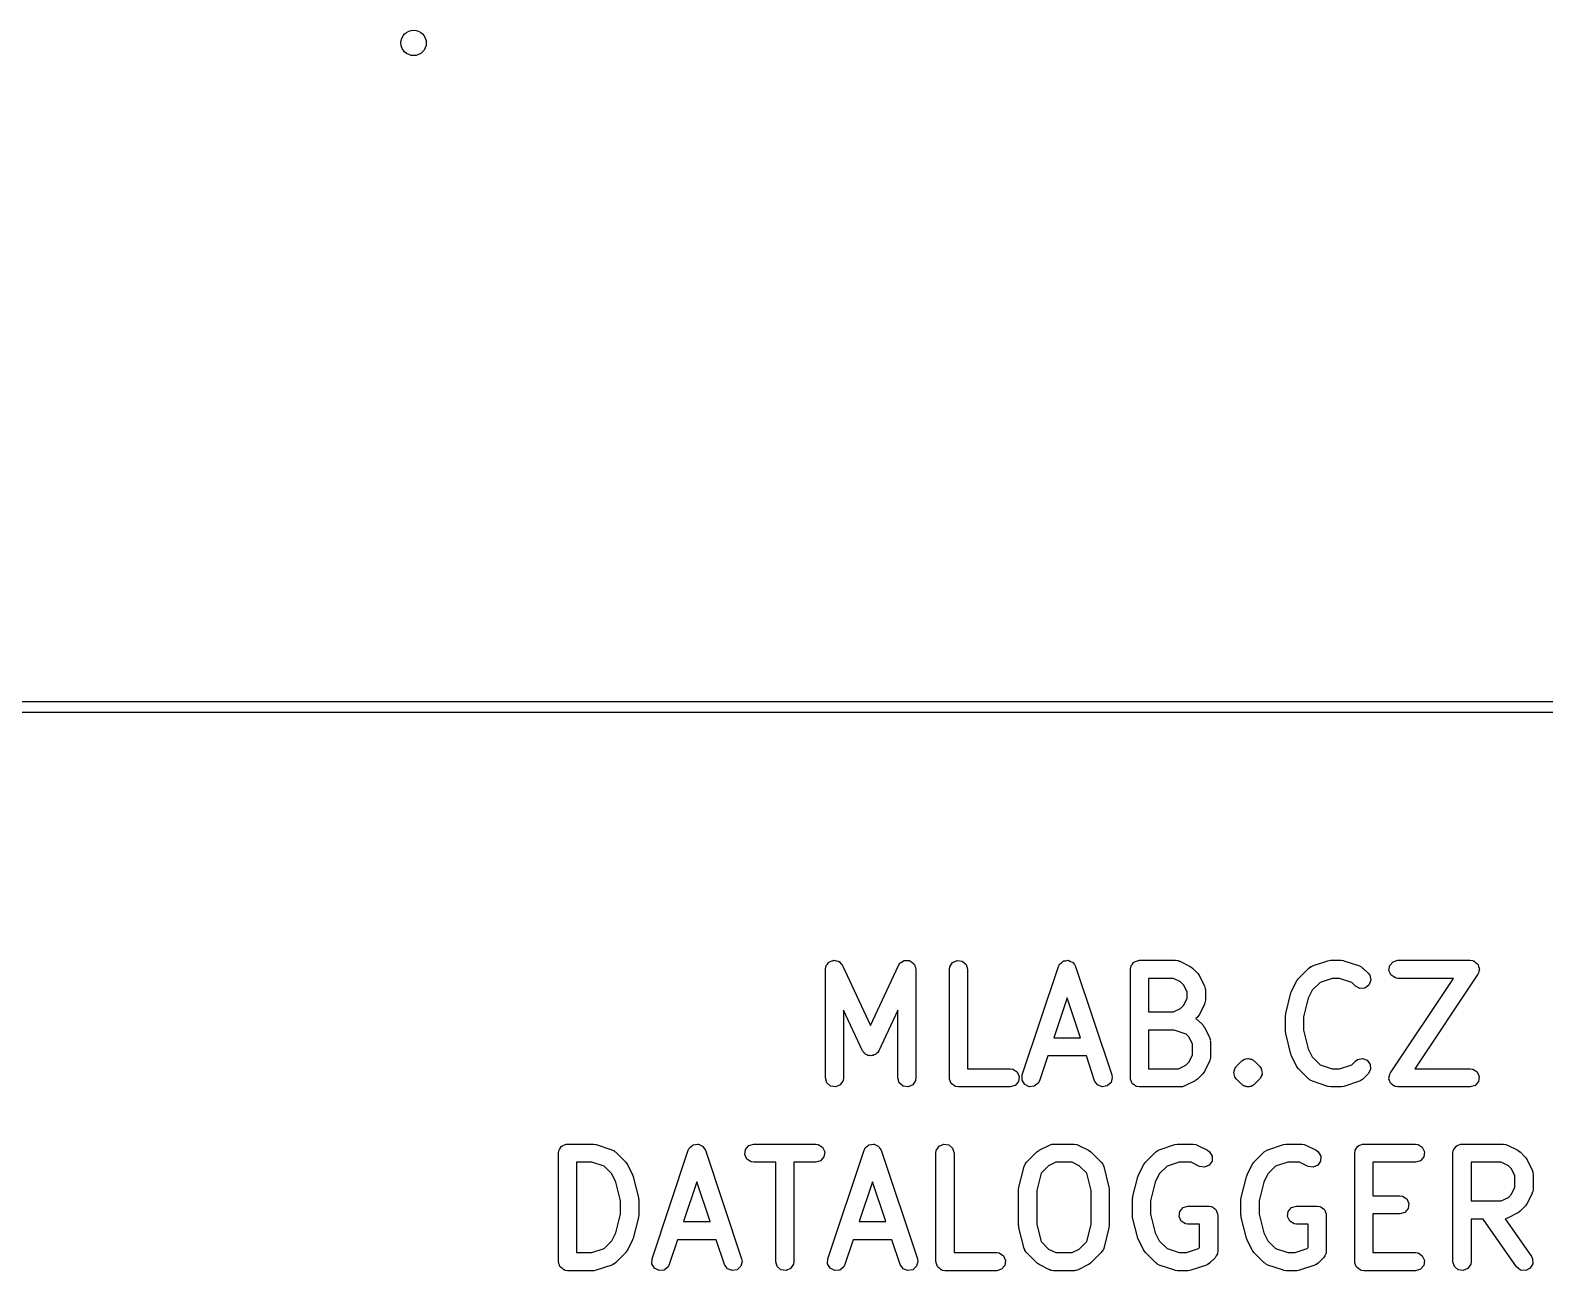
# Model space of a CAD drawing. Extents: x 0.02 to 3.19, y 0.04 to 3.94.
# Drawn here: x 0.867 to 1.691, y 0.243 to 0.918 of the extents above; entities that cross this region are included whole.
import ezdxf

# ---------------------------------------------------------------- set-up
doc = ezdxf.new("R2010")
doc.units = 0
doc.header["$MEASUREMENT"] = 0
doc.layers.add('BLACK', color=7, linetype='CONTINUOUS')

msp = doc.modelspace()

# ---------------------------------------------------------------- linework, layer by layer
at = {"layer": 'BLACK', "linetype": 'CONTINUOUS'}
for p, q in [((0.030315, 0.552953), (2.81969, 0.552953)), ((2.82264, 0.547047), (0.027362, 0.547047)), ((1.30319, 0.411674), (1.30416, 0.412118)), ((1.30416, 0.412118), (1.3045, 0.41207)), ((1.3045, 0.41207), (1.30482, 0.412168)), ((1.30482, 0.412168), (1.30585, 0.411876)), ((1.30585, 0.411876), (1.30691, 0.411723)), ((1.34198, 0.41141), (1.34289, 0.41198)), ((1.34289, 0.41198), (1.34323, 0.411977)), ((1.34323, 0.411977), (1.34353, 0.412118)), ((1.34353, 0.412118), (1.34459, 0.411966)), ((1.34459, 0.411966), (1.34566, 0.411957)), ((1.34566, 0.411957), (1.34594, 0.411772)), ((1.36913, 0.410966), (1.37166, 0.412118)), ((1.37166, 0.412118), (1.3744, 0.411723)), ((1.42953, 0.411794), (1.43074, 0.411924)), ((1.43074, 0.411924), (1.43194, 0.41214)), ((1.43194, 0.41214), (1.43211, 0.41207)), ((1.43211, 0.41207), (1.43229, 0.41209)), ((1.43229, 0.41209), (1.43337, 0.411545)), ((1.46913, 0.411682), (1.47008, 0.412118)), ((1.47008, 0.412118), (1.47044, 0.412067)), ((1.47044, 0.412067), (1.47078, 0.412168)), ((1.47078, 0.412168), (1.49047, 0.412168)), ((1.49047, 0.412168), (1.49185, 0.411969)), ((1.49185, 0.411969), (1.49223, 0.411728)), ((1.56484, 0.409103), (1.57328, 0.411916)), ((1.57328, 0.411916), (1.57465, 0.412165)), ((1.57465, 0.412165), (1.57474, 0.412142)), ((1.57474, 0.412142), (1.57483, 0.412168)), ((1.57483, 0.412168), (1.58046, 0.412168)), ((1.58046, 0.412168), (1.58184, 0.411969)), ((1.58184, 0.411969), (1.58192, 0.411919)), ((1.58192, 0.411919), (1.58201, 0.411916)), ((1.58201, 0.411916), (1.59045, 0.409103)), ((1.60873, 0.411387), (1.61139, 0.412168)), ((1.61139, 0.412168), (1.65076, 0.412168)), ((1.65076, 0.412168), (1.65215, 0.411969)), ((1.65215, 0.411969), (1.65248, 0.411752)), ((1.29994, 0.407247), (1.30014, 0.408633)), ((1.29994, 0.348192), (1.29994, 0.407247)), ((1.30014, 0.408633), (1.30033, 0.408919)), ((1.30033, 0.408919), (1.30037, 0.409254)), ((1.30037, 0.409254), (1.30106, 0.410068)), ((1.30106, 0.410068), (1.30164, 0.410966)), ((1.30164, 0.410966), (1.30195, 0.411107)), ((1.30195, 0.411107), (1.30217, 0.411365)), ((1.30217, 0.411365), (1.30319, 0.411674)), ((1.30691, 0.411723), (1.30717, 0.411502)), ((1.30717, 0.411502), (1.30749, 0.411409)), ((1.30749, 0.411409), (1.3082, 0.410607)), ((1.3082, 0.410607), (1.30901, 0.409908)), ((1.30901, 0.409908), (1.3091, 0.409582)), ((1.3091, 0.409582), (1.30932, 0.409328)), ((1.30932, 0.409328), (1.32455, 0.376702)), ((1.32455, 0.376702), (1.33978, 0.409328)), ((1.33978, 0.409328), (1.34054, 0.4105)), ((1.34054, 0.4105), (1.34083, 0.410681)), ((1.34083, 0.410681), (1.34101, 0.410966)), ((1.34101, 0.410966), (1.34198, 0.41141)), ((1.34594, 0.411772), (1.34628, 0.411723)), ((1.34628, 0.411723), (1.34709, 0.411024)), ((1.34709, 0.411024), (1.34798, 0.410439)), ((1.34798, 0.410439), (1.34812, 0.41013)), ((1.34812, 0.41013), (1.34838, 0.409908)), ((1.34838, 0.409908), (1.34868, 0.408883)), ((1.34868, 0.408883), (1.34911, 0.407907)), ((1.34911, 0.407907), (1.34906, 0.407572)), ((1.34906, 0.407572), (1.34916, 0.407247)), ((1.34916, 0.407247), (1.34916, 0.348192)), ((1.36744, 0.407247), (1.36763, 0.408633)), ((1.36744, 0.348192), (1.36744, 0.407247)), ((1.36763, 0.408633), (1.36913, 0.410966)), ((1.3744, 0.411723), (1.3765, 0.409908)), ((1.3765, 0.409908), (1.37728, 0.407247)), ((1.37728, 0.407247), (1.37728, 0.353113)), ((1.40706, 0.349748), (1.42674, 0.408803)), ((1.42674, 0.408803), (1.42713, 0.409584)), ((1.42713, 0.409584), (1.42718, 0.409756)), ((1.42718, 0.409756), (1.42726, 0.40983)), ((1.42726, 0.40983), (1.42737, 0.410055)), ((1.42737, 0.410055), (1.42832, 0.410818)), ((1.42832, 0.410818), (1.42921, 0.411647)), ((1.42921, 0.411647), (1.42939, 0.411679)), ((1.42939, 0.411679), (1.42953, 0.411794)), ((1.43337, 0.411545), (1.4345, 0.41108)), ((1.4345, 0.41108), (1.4346, 0.410929)), ((1.4346, 0.410929), (1.43477, 0.410847)), ((1.43477, 0.410847), (1.43539, 0.409801)), ((1.43539, 0.409801), (1.43608, 0.408803)), ((1.43608, 0.408803), (1.45577, 0.349748)), ((1.46586, 0.407247), (1.46606, 0.408633)), ((1.46586, 0.348192), (1.46586, 0.407247)), ((1.46606, 0.408633), (1.46625, 0.408936)), ((1.46625, 0.408936), (1.46631, 0.409291)), ((1.46631, 0.409291), (1.46699, 0.410084)), ((1.46699, 0.410084), (1.46756, 0.410966)), ((1.46756, 0.410966), (1.46789, 0.411115)), ((1.46789, 0.411115), (1.46812, 0.411387)), ((1.46812, 0.411387), (1.46913, 0.411682)), ((1.49223, 0.411728), (1.49267, 0.411649)), ((1.49267, 0.411649), (1.49829, 0.408836)), ((1.49829, 0.408836), (1.49944, 0.408038)), ((1.49944, 0.408038), (1.49949, 0.407959)), ((1.49949, 0.407959), (1.49957, 0.407915)), ((1.49957, 0.407915), (1.50238, 0.405103)), ((1.50238, 0.405103), (1.50322, 0.403981)), ((1.50322, 0.403981), (1.50324, 0.403891)), ((1.50324, 0.403891), (1.5033, 0.403824)), ((1.5033, 0.403824), (1.50612, 0.398199)), ((1.55729, 0.40229), (1.56291, 0.407915)), ((1.56291, 0.407915), (1.56404, 0.408754)), ((1.56404, 0.408754), (1.56447, 0.408849)), ((1.56447, 0.408849), (1.56484, 0.409103)), ((1.59045, 0.409103), (1.5917, 0.408476)), ((1.5917, 0.408476), (1.59198, 0.408128)), ((1.59198, 0.408128), (1.59237, 0.407915)), ((1.59237, 0.407915), (1.59518, 0.405103)), ((1.59518, 0.405103), (1.59602, 0.403981)), ((1.59602, 0.403981), (1.59661, 0.401272)), ((1.60652, 0.406547), (1.60691, 0.409291)), ((1.60767, 0.404024), (1.60652, 0.406547)), ((1.60691, 0.409291), (1.60873, 0.411387)), ((1.61, 0.402525), (1.60767, 0.404024)), ((1.65485, 0.404517), (1.62058, 0.353113)), ((1.65248, 0.411752), (1.65288, 0.411689)), ((1.65288, 0.411689), (1.65363, 0.411015)), ((1.65363, 0.411015), (1.65448, 0.41047)), ((1.65448, 0.41047), (1.65464, 0.410105)), ((1.65464, 0.410105), (1.65494, 0.409838)), ((1.65497, 0.4049), (1.65485, 0.404517)), ((1.65494, 0.409838), (1.65521, 0.408865)), ((1.65524, 0.405203), (1.65497, 0.4049)), ((1.65521, 0.408865), (1.65563, 0.407947)), ((1.65538, 0.406201), (1.65524, 0.405203)), ((1.65568, 0.407164), (1.65538, 0.406201)), ((1.65563, 0.407947), (1.65557, 0.407551)), ((1.65557, 0.407551), (1.65568, 0.407164)), ((1.48931, 0.402326), (1.4757, 0.402326)), ((1.4757, 0.402326), (1.4757, 0.384047)), ((1.49318, 0.40039), (1.48931, 0.402326)), ((1.49486, 0.398707), (1.49318, 0.40039)), ((1.49679, 0.394837), (1.49486, 0.398707)), ((1.50612, 0.398199), (1.50656, 0.39687)), ((1.50656, 0.39687), (1.50651, 0.396426)), ((1.50651, 0.396426), (1.50664, 0.395998)), ((1.50664, 0.395998), (1.50664, 0.390374)), ((1.55356, 0.395387), (1.55637, 0.401011)), ((1.55637, 0.401011), (1.55717, 0.402162)), ((1.55717, 0.402162), (1.55725, 0.402209)), ((1.55725, 0.402209), (1.55729, 0.40229)), ((1.56482, 0.395895), (1.5626, 0.391469)), ((1.56905, 0.400133), (1.56482, 0.395895)), ((1.57563, 0.402326), (1.56905, 0.400133)), ((1.57966, 0.402326), (1.57563, 0.402326)), ((1.58623, 0.400133), (1.57966, 0.402326)), ((1.58822, 0.398143), (1.58623, 0.400133)), ((1.59066, 0.396814), (1.58822, 0.398143)), ((1.59342, 0.397012), (1.59066, 0.396814)), ((1.59564, 0.398673), (1.59342, 0.397012)), ((1.59661, 0.401272), (1.59564, 0.398673)), ((1.60729, 0.350922), (1.64156, 0.402326)), ((1.61139, 0.402326), (1.61, 0.402525)), ((1.64156, 0.402326), (1.61139, 0.402326)), ((1.43141, 0.391685), (1.42418, 0.369986)), ((1.43864, 0.369986), (1.43141, 0.391685)), ((1.49318, 0.385982), (1.49486, 0.387665)), ((1.49486, 0.387665), (1.49679, 0.391536)), ((1.49679, 0.391536), (1.49679, 0.394837)), ((1.50612, 0.388173), (1.5033, 0.382549)), ((1.5062, 0.388612), (1.50612, 0.388173)), ((1.50644, 0.388988), (1.5062, 0.388612)), ((1.50664, 0.390374), (1.50644, 0.388988)), ((1.55037, 0.383131), (1.55318, 0.39438)), ((1.55318, 0.39438), (1.55353, 0.395217)), ((1.55353, 0.395217), (1.55356, 0.395387)), ((1.5626, 0.391469), (1.56007, 0.381332)), ((1.32009, 0.362984), (1.30979, 0.385064)), ((1.30979, 0.385064), (1.30979, 0.348192)), ((1.33931, 0.385064), (1.32901, 0.362984)), ((1.33931, 0.348192), (1.33931, 0.385064)), ((1.4757, 0.384047), (1.48931, 0.384047)), ((1.48931, 0.384047), (1.49318, 0.385982)), ((1.50238, 0.38127), (1.50155, 0.380436)), ((1.50155, 0.380436), (1.50171, 0.380354)), ((1.50171, 0.380354), (1.50199, 0.380007)), ((1.50199, 0.380007), (1.50238, 0.379793)), ((1.50243, 0.381351), (1.50238, 0.38127)), ((1.50238, 0.379793), (1.5052, 0.376981)), ((1.50251, 0.381398), (1.50243, 0.381351)), ((1.5033, 0.382549), (1.50251, 0.381398)), ((1.55022, 0.381938), (1.55038, 0.382997)), ((1.55022, 0.373501), (1.55022, 0.381938)), ((1.55038, 0.382997), (1.55037, 0.383131)), ((1.56007, 0.381332), (1.56007, 0.374107)), ((1.48967, 0.374204), (1.4757, 0.374204)), ((1.4757, 0.374204), (1.4757, 0.353113)), ((1.49624, 0.372012), (1.48967, 0.374204)), ((1.49767, 0.370586), (1.49624, 0.372012)), ((1.5052, 0.376981), (1.50603, 0.37586)), ((1.50603, 0.37586), (1.50605, 0.375769)), ((1.50605, 0.375769), (1.50612, 0.375702)), ((1.50612, 0.375702), (1.50893, 0.370078)), ((1.55026, 0.373373), (1.55022, 0.373501)), ((1.55037, 0.372308), (1.55026, 0.373373)), ((1.55318, 0.361059), (1.55037, 0.372308)), ((1.56007, 0.374107), (1.5626, 0.36397)), ((1.32053, 0.362482), (1.32009, 0.362984)), ((1.3208, 0.361873), (1.32053, 0.362482)), ((1.32901, 0.362984), (1.32824, 0.361811)), ((1.42418, 0.369986), (1.43864, 0.369986)), ((1.49961, 0.366715), (1.49767, 0.370586)), ((1.49961, 0.360602), (1.49961, 0.366715)), ((1.50893, 0.370078), (1.50937, 0.368748)), ((1.50937, 0.368748), (1.50932, 0.368305)), ((1.50932, 0.368305), (1.50945, 0.367877)), ((1.50945, 0.367877), (1.50945, 0.35944)), ((1.5626, 0.36397), (1.56482, 0.359543)), ((1.32143, 0.361464), (1.3208, 0.361873)), ((1.32192, 0.360903), (1.32143, 0.361464)), ((1.32257, 0.36072), (1.32192, 0.360903)), ((1.32312, 0.360354), (1.32257, 0.36072)), ((1.32387, 0.360348), (1.32312, 0.360354)), ((1.32459, 0.360144), (1.32387, 0.360348)), ((1.32523, 0.360337), (1.32459, 0.360144)), ((1.3259, 0.360331), (1.32523, 0.360337)), ((1.32653, 0.36073), (1.3259, 0.360331)), ((1.32724, 0.360947), (1.32653, 0.36073)), ((1.32768, 0.361455), (1.32724, 0.360947)), ((1.32824, 0.361811), (1.32768, 0.361455)), ((1.4209, 0.360143), (1.4164, 0.346636)), ((1.44193, 0.360143), (1.4209, 0.360143)), ((1.44643, 0.346636), (1.44193, 0.360143)), ((1.49212, 0.353113), (1.49599, 0.355049)), ((1.49599, 0.355049), (1.49767, 0.356731)), ((1.49767, 0.356731), (1.49961, 0.360602)), ((1.50893, 0.35724), (1.50612, 0.351615)), ((1.50901, 0.357679), (1.50893, 0.35724)), ((1.50925, 0.358054), (1.50901, 0.357679)), ((1.50945, 0.35944), (1.50925, 0.358054)), ((1.52337, 0.354169), (1.52354, 0.354484)), ((1.52354, 0.354484), (1.52636, 0.357296)), ((1.52636, 0.357296), (1.52656, 0.357445)), ((1.52656, 0.357445), (1.52661, 0.357535)), ((1.52661, 0.357535), (1.52677, 0.357609)), ((1.52677, 0.357609), (1.52748, 0.358135)), ((1.52748, 0.358135), (1.52783, 0.358212)), ((1.52783, 0.358212), (1.52812, 0.358427)), ((1.52812, 0.358427), (1.52865, 0.358465)), ((1.52865, 0.358465), (1.52914, 0.358687)), ((1.52914, 0.358687), (1.52967, 0.358611)), ((1.52967, 0.358611), (1.53019, 0.358725)), ((1.53019, 0.358725), (1.53052, 0.358599)), ((1.53052, 0.358599), (1.53088, 0.358625)), ((1.53088, 0.358625), (1.53135, 0.358369)), ((1.53135, 0.358369), (1.53188, 0.358293)), ((1.53188, 0.358293), (1.53229, 0.357943)), ((1.53229, 0.357943), (1.53279, 0.357756)), ((1.53279, 0.357756), (1.533, 0.357468)), ((1.533, 0.357468), (1.53332, 0.357296)), ((1.53332, 0.357296), (1.53613, 0.354484)), ((1.53613, 0.354484), (1.53697, 0.353362)), ((1.55327, 0.36091), (1.55318, 0.361059)), ((1.55356, 0.360052), (1.55327, 0.36091)), ((1.55637, 0.354427), (1.55356, 0.360052)), ((1.55643, 0.35436), (1.55637, 0.354427)), ((1.55645, 0.35427), (1.55643, 0.35436)), ((1.55729, 0.353148), (1.55645, 0.35427)), ((1.56482, 0.359543), (1.56905, 0.355305)), ((1.56905, 0.355305), (1.57563, 0.353113)), ((1.57966, 0.353113), (1.58623, 0.355305)), ((1.58623, 0.355305), (1.58822, 0.357296)), ((1.58822, 0.357296), (1.58935, 0.358135)), ((1.58935, 0.358135), (1.59206, 0.358725)), ((1.59206, 0.358725), (1.59465, 0.357756)), ((1.59465, 0.357756), (1.59632, 0.355536)), ((1.59632, 0.355536), (1.59651, 0.35277)), ((1.30072, 0.345531), (1.29994, 0.348192)), ((1.30959, 0.346805), (1.30809, 0.344473)), ((1.30979, 0.348192), (1.30959, 0.346805)), ((1.3401, 0.345531), (1.33931, 0.348192)), ((1.34896, 0.346805), (1.34746, 0.344473)), ((1.34916, 0.348192), (1.34896, 0.346805)), ((1.36754, 0.347847), (1.36744, 0.348192)), ((1.36749, 0.347491), (1.36754, 0.347847)), ((1.36792, 0.346537), (1.36749, 0.347491)), ((1.36822, 0.345531), (1.36792, 0.346537)), ((1.37728, 0.353113), (1.40048, 0.353113)), ((1.40048, 0.353113), (1.40186, 0.352914)), ((1.40186, 0.352914), (1.4042, 0.351415)), ((1.40495, 0.346147), (1.40314, 0.344052)), ((1.4042, 0.351415), (1.40535, 0.348892)), ((1.40535, 0.348892), (1.40495, 0.346147)), ((1.40696, 0.346977), (1.40706, 0.349748)), ((1.40837, 0.344591), (1.40696, 0.346977)), ((1.4164, 0.346636), (1.41577, 0.345383)), ((1.44801, 0.344359), (1.44643, 0.346636)), ((1.45601, 0.34837), (1.45533, 0.345683)), ((1.45577, 0.349748), (1.45601, 0.34837)), ((1.46596, 0.347847), (1.46586, 0.348192)), ((1.46591, 0.347491), (1.46596, 0.347847)), ((1.46635, 0.346537), (1.46591, 0.347491)), ((1.46664, 0.345531), (1.46635, 0.346537)), ((1.4757, 0.353113), (1.49212, 0.353113)), ((1.5011, 0.346602), (1.49548, 0.34379)), ((1.50117, 0.346665), (1.5011, 0.346602)), ((1.50126, 0.346685), (1.50117, 0.346665)), ((1.50238, 0.347524), (1.50126, 0.346685)), ((1.5052, 0.350336), (1.50238, 0.347524)), ((1.50524, 0.350417), (1.5052, 0.350336)), ((1.50532, 0.350464), (1.50524, 0.350417)), ((1.50612, 0.351615), (1.50532, 0.350464)), ((1.52212, 0.351355), (1.52224, 0.351692)), ((1.52234, 0.35033), (1.52212, 0.351355)), ((1.52222, 0.35205), (1.52272, 0.352971)), ((1.52224, 0.351692), (1.52222, 0.35205)), ((1.52241, 0.349284), (1.52234, 0.35033)), ((1.52263, 0.348997), (1.52241, 0.349284)), ((1.52271, 0.348645), (1.52263, 0.348997)), ((1.52354, 0.347524), (1.52271, 0.348645)), ((1.52272, 0.352971), (1.52309, 0.353953)), ((1.52309, 0.353953), (1.52337, 0.354169)), ((1.52636, 0.344712), (1.52354, 0.347524)), ((1.53613, 0.347524), (1.53332, 0.344712)), ((1.5363, 0.347839), (1.53613, 0.347524)), ((1.53659, 0.348055), (1.5363, 0.347839)), ((1.53696, 0.349037), (1.53659, 0.348055)), ((1.53746, 0.349958), (1.53696, 0.349037)), ((1.53697, 0.353362), (1.53704, 0.353011)), ((1.53704, 0.353011), (1.53726, 0.352724)), ((1.53726, 0.352724), (1.53733, 0.351678)), ((1.53733, 0.351678), (1.53756, 0.350653)), ((1.53756, 0.350653), (1.53743, 0.350316)), ((1.53743, 0.350316), (1.53746, 0.349958)), ((1.56291, 0.347524), (1.55729, 0.353148)), ((1.56331, 0.34731), (1.56291, 0.347524)), ((1.56359, 0.346963), (1.56331, 0.34731)), ((1.56484, 0.346335), (1.56359, 0.346963)), ((1.57328, 0.343523), (1.56484, 0.346335)), ((1.57563, 0.353113), (1.57966, 0.353113)), ((1.59045, 0.346335), (1.58201, 0.343523)), ((1.59081, 0.34659), (1.59045, 0.346335)), ((1.59125, 0.346685), (1.59081, 0.34659)), ((1.59237, 0.347524), (1.59125, 0.346685)), ((1.59518, 0.350336), (1.59237, 0.347524)), ((1.59651, 0.35277), (1.59518, 0.350336)), ((1.60647, 0.348275), (1.60677, 0.349238)), ((1.60658, 0.347888), (1.60647, 0.348275)), ((1.60652, 0.347491), (1.60658, 0.347888)), ((1.60694, 0.346574), (1.60652, 0.347491)), ((1.60677, 0.349238), (1.60691, 0.350236)), ((1.60691, 0.350236), (1.60718, 0.350539)), ((1.60721, 0.345601), (1.60694, 0.346574)), ((1.60718, 0.350539), (1.60729, 0.350922)), ((1.62058, 0.353113), (1.65076, 0.353113)), ((1.65076, 0.353113), (1.65215, 0.352914)), ((1.65215, 0.352914), (1.65448, 0.351415)), ((1.65524, 0.346147), (1.65342, 0.344052)), ((1.65448, 0.351415), (1.65563, 0.348892)), ((1.65563, 0.348892), (1.65524, 0.346147)), ((1.30282, 0.343715), (1.30072, 0.345531)), ((1.30557, 0.343321), (1.30282, 0.343715)), ((1.30809, 0.344473), (1.30557, 0.343321)), ((1.34219, 0.343715), (1.3401, 0.345531)), ((1.34494, 0.343321), (1.34219, 0.343715)), ((1.34746, 0.344473), (1.34494, 0.343321)), ((1.36849, 0.345296), (1.36822, 0.345531)), ((1.36864, 0.344969), (1.36849, 0.345296)), ((1.36952, 0.344402), (1.36864, 0.344969)), ((1.37031, 0.343715), (1.36952, 0.344402)), ((1.37067, 0.343664), (1.37031, 0.343715)), ((1.37097, 0.34347), (1.37067, 0.343664)), ((1.37236, 0.343271), (1.37097, 0.34347)), ((1.40048, 0.343271), (1.37236, 0.343271)), ((1.40314, 0.344052), (1.40048, 0.343271)), ((1.41085, 0.343349), (1.40837, 0.344591)), ((1.41361, 0.343644), (1.41085, 0.343349)), ((1.41577, 0.345383), (1.41361, 0.343644)), ((1.45057, 0.343299), (1.44801, 0.344359)), ((1.4533, 0.343792), (1.45057, 0.343299)), ((1.45533, 0.345683), (1.4533, 0.343792)), ((1.46691, 0.345296), (1.46664, 0.345531)), ((1.46706, 0.344969), (1.46691, 0.345296)), ((1.46794, 0.344402), (1.46706, 0.344969)), ((1.46874, 0.343715), (1.46794, 0.344402)), ((1.46909, 0.343664), (1.46874, 0.343715)), ((1.4694, 0.34347), (1.46909, 0.343664)), ((1.47078, 0.343271), (1.4694, 0.34347)), ((1.49328, 0.343271), (1.47078, 0.343271)), ((1.49371, 0.343396), (1.49328, 0.343271)), ((1.49415, 0.343348), (1.49371, 0.343396)), ((1.49548, 0.34379), (1.49415, 0.343348)), ((1.52667, 0.34454), (1.52636, 0.344712)), ((1.52689, 0.344252), (1.52667, 0.34454)), ((1.52739, 0.344065), (1.52689, 0.344252)), ((1.52779, 0.343715), (1.52739, 0.344065)), ((1.52832, 0.343639), (1.52779, 0.343715)), ((1.52879, 0.343383), (1.52832, 0.343639)), ((1.52915, 0.343409), (1.52879, 0.343383)), ((1.52949, 0.343283), (1.52915, 0.343409)), ((1.53001, 0.343397), (1.52949, 0.343283)), ((1.53054, 0.343321), (1.53001, 0.343397)), ((1.53102, 0.343543), (1.53054, 0.343321)), ((1.53156, 0.343581), (1.53102, 0.343543)), ((1.53184, 0.343796), (1.53156, 0.343581)), ((1.5322, 0.343872), (1.53184, 0.343796)), ((1.5329, 0.344399), (1.5322, 0.343872)), ((1.53306, 0.344473), (1.5329, 0.344399)), ((1.53312, 0.344563), (1.53306, 0.344473)), ((1.53332, 0.344712), (1.53312, 0.344563)), ((1.57337, 0.34352), (1.57328, 0.343523)), ((1.57344, 0.34347), (1.57337, 0.34352)), ((1.57483, 0.343271), (1.57344, 0.34347)), ((1.58046, 0.343271), (1.57483, 0.343271)), ((1.58054, 0.343297), (1.58046, 0.343271)), ((1.58063, 0.343274), (1.58054, 0.343297)), ((1.58201, 0.343523), (1.58063, 0.343274)), ((1.6075, 0.345334), (1.60721, 0.345601)), ((1.60767, 0.344969), (1.6075, 0.345334)), ((1.60852, 0.344424), (1.60767, 0.344969)), ((1.60927, 0.34375), (1.60852, 0.344424)), ((1.60967, 0.343687), (1.60927, 0.34375)), ((1.61, 0.34347), (1.60967, 0.343687)), ((1.61139, 0.343271), (1.61, 0.34347)), ((1.65076, 0.343271), (1.61139, 0.343271)), ((1.65342, 0.344052), (1.65076, 0.343271)), ((1.15481, 0.307247), (1.15501, 0.308633)), ((1.15481, 0.248192), (1.15481, 0.307247)), ((1.15501, 0.308633), (1.1552, 0.308936)), ((1.1552, 0.308936), (1.15525, 0.309291)), ((1.15525, 0.309291), (1.15594, 0.310084)), ((1.15594, 0.310084), (1.15651, 0.310966)), ((1.15651, 0.310966), (1.15683, 0.311115)), ((1.15683, 0.311115), (1.15707, 0.311387)), ((1.15707, 0.311387), (1.15808, 0.311682)), ((1.15808, 0.311682), (1.15903, 0.312118)), ((1.15903, 0.312118), (1.15939, 0.312067)), ((1.15939, 0.312067), (1.15973, 0.312168)), ((1.15973, 0.312168), (1.17379, 0.312168)), ((1.17379, 0.312168), (1.17518, 0.311969)), ((1.17518, 0.311969), (1.17525, 0.311919)), ((1.17525, 0.311919), (1.17535, 0.311916)), ((1.17535, 0.311916), (1.18378, 0.309103)), ((1.18378, 0.309103), (1.18504, 0.308476)), ((1.18504, 0.308476), (1.18532, 0.308128)), ((1.18532, 0.308128), (1.18571, 0.307915)), ((1.18571, 0.307915), (1.19133, 0.30229)), ((1.20568, 0.249748), (1.22537, 0.308803)), ((1.22537, 0.308803), (1.22576, 0.309584)), ((1.22576, 0.309584), (1.2258, 0.309756)), ((1.2258, 0.309756), (1.22588, 0.30983)), ((1.22588, 0.30983), (1.22599, 0.310055)), ((1.22599, 0.310055), (1.22694, 0.310818)), ((1.22694, 0.310818), (1.22783, 0.311647)), ((1.22783, 0.311647), (1.22801, 0.311679)), ((1.22801, 0.311679), (1.22815, 0.311794)), ((1.22815, 0.311794), (1.22936, 0.311924)), ((1.22936, 0.311924), (1.23056, 0.31214)), ((1.23056, 0.31214), (1.23073, 0.31207)), ((1.23073, 0.31207), (1.23091, 0.31209)), ((1.23091, 0.31209), (1.232, 0.311545)), ((1.232, 0.311545), (1.23312, 0.31108)), ((1.23312, 0.31108), (1.23322, 0.310929)), ((1.23322, 0.310929), (1.23339, 0.310847)), ((1.23339, 0.310847), (1.23401, 0.309801)), ((1.23401, 0.309801), (1.2347, 0.308803)), ((1.2347, 0.308803), (1.25439, 0.249748)), ((1.2561, 0.306547), (1.25649, 0.309291)), ((1.25725, 0.304024), (1.2561, 0.306547)), ((1.25649, 0.309291), (1.25831, 0.311387)), ((1.25831, 0.311387), (1.26097, 0.312168)), ((1.26097, 0.312168), (1.29471, 0.312168)), ((1.29471, 0.312168), (1.2961, 0.311969)), ((1.2961, 0.311969), (1.29843, 0.31047)), ((1.29919, 0.305203), (1.29737, 0.303107)), ((1.29843, 0.31047), (1.29958, 0.307947)), ((1.29958, 0.307947), (1.29919, 0.305203)), ((1.30129, 0.249748), (1.32098, 0.308803)), ((1.32098, 0.308803), (1.32137, 0.309584)), ((1.32137, 0.309584), (1.32141, 0.309756)), ((1.32141, 0.309756), (1.32149, 0.30983)), ((1.32149, 0.30983), (1.32161, 0.310055)), ((1.32161, 0.310055), (1.32255, 0.310818)), ((1.32255, 0.310818), (1.32344, 0.311647)), ((1.32344, 0.311647), (1.32362, 0.311679)), ((1.32362, 0.311679), (1.32377, 0.311794)), ((1.32377, 0.311794), (1.32497, 0.311924)), ((1.32497, 0.311924), (1.32617, 0.31214)), ((1.32617, 0.31214), (1.32634, 0.31207)), ((1.32634, 0.31207), (1.32652, 0.31209)), ((1.32652, 0.31209), (1.32761, 0.311545)), ((1.32761, 0.311545), (1.32873, 0.31108)), ((1.32873, 0.31108), (1.32884, 0.310929)), ((1.32884, 0.310929), (1.329, 0.310847)), ((1.329, 0.310847), (1.32962, 0.309801)), ((1.32962, 0.309801), (1.33032, 0.308803)), ((1.33032, 0.308803), (1.35, 0.249748)), ((1.3601, 0.307247), (1.36029, 0.308633)), ((1.3601, 0.248192), (1.3601, 0.307247)), ((1.36029, 0.308633), (1.36179, 0.310966)), ((1.36179, 0.310966), (1.36432, 0.312118)), ((1.36432, 0.312118), (1.36706, 0.311723)), ((1.36706, 0.311723), (1.36916, 0.309908)), ((1.36916, 0.309908), (1.36994, 0.307247)), ((1.36994, 0.307247), (1.36994, 0.253113)), ((1.40934, 0.30229), (1.41497, 0.307915)), ((1.41497, 0.307915), (1.41609, 0.308754)), ((1.41609, 0.308754), (1.41618, 0.308774)), ((1.41618, 0.308774), (1.41625, 0.308836)), ((1.41625, 0.308836), (1.42187, 0.311649)), ((1.42187, 0.311649), (1.4232, 0.31209)), ((1.4232, 0.31209), (1.42364, 0.312043)), ((1.42364, 0.312043), (1.42407, 0.312168)), ((1.42407, 0.312168), (1.43532, 0.312168)), ((1.43532, 0.312168), (1.43671, 0.311969)), ((1.43671, 0.311969), (1.43708, 0.311728)), ((1.43708, 0.311728), (1.43752, 0.311649)), ((1.43752, 0.311649), (1.44315, 0.308836)), ((1.44315, 0.308836), (1.4443, 0.308038)), ((1.4443, 0.308038), (1.44434, 0.307959)), ((1.44434, 0.307959), (1.44442, 0.307915)), ((1.44442, 0.307915), (1.45005, 0.30229)), ((1.47402, 0.30229), (1.47965, 0.307915)), ((1.47965, 0.307915), (1.48077, 0.308754)), ((1.48077, 0.308754), (1.4812, 0.308849)), ((1.4812, 0.308849), (1.48157, 0.309103)), ((1.48157, 0.309103), (1.49001, 0.311916)), ((1.49001, 0.311916), (1.49139, 0.312165)), ((1.49139, 0.312165), (1.49148, 0.312142)), ((1.49148, 0.312142), (1.49156, 0.312168)), ((1.49156, 0.312168), (1.5, 0.312168)), ((1.5, 0.312168), (1.50139, 0.311969)), ((1.50139, 0.311969), (1.50176, 0.311728)), ((1.50176, 0.311728), (1.5022, 0.311649)), ((1.5022, 0.311649), (1.50783, 0.308836)), ((1.50783, 0.308836), (1.50898, 0.308038)), ((1.50898, 0.308038), (1.51039, 0.305654)), ((1.51039, 0.305654), (1.51029, 0.302883)), ((1.53308, 0.30229), (1.5387, 0.307915)), ((1.5387, 0.307915), (1.53982, 0.308754)), ((1.53982, 0.308754), (1.54026, 0.308849)), ((1.54026, 0.308849), (1.54063, 0.309103)), ((1.54063, 0.309103), (1.54906, 0.311916)), ((1.54906, 0.311916), (1.55044, 0.312165)), ((1.55044, 0.312165), (1.55053, 0.312142)), ((1.55053, 0.312142), (1.55062, 0.312168)), ((1.55062, 0.312168), (1.55906, 0.312168)), ((1.55906, 0.312168), (1.56044, 0.311969)), ((1.56044, 0.311969), (1.56082, 0.311728)), ((1.56082, 0.311728), (1.56126, 0.311649)), ((1.56126, 0.311649), (1.56688, 0.308836)), ((1.56688, 0.308836), (1.56803, 0.308038)), ((1.56803, 0.308038), (1.56945, 0.305654)), ((1.56945, 0.305654), (1.56935, 0.302883)), ((1.58788, 0.307247), (1.58808, 0.308633)), ((1.58788, 0.248192), (1.58788, 0.307247)), ((1.58808, 0.308633), (1.58827, 0.308936)), ((1.58827, 0.308936), (1.58832, 0.309291)), ((1.58832, 0.309291), (1.58901, 0.310084)), ((1.58901, 0.310084), (1.58958, 0.310966)), ((1.58958, 0.310966), (1.5899, 0.311115)), ((1.5899, 0.311115), (1.59014, 0.311387)), ((1.59014, 0.311387), (1.59115, 0.311682)), ((1.59115, 0.311682), (1.5921, 0.312118)), ((1.5921, 0.312118), (1.59246, 0.312067)), ((1.59246, 0.312067), (1.5928, 0.312168)), ((1.5928, 0.312168), (1.62092, 0.312168)), ((1.62092, 0.312168), (1.62231, 0.311969)), ((1.62231, 0.311969), (1.62464, 0.31047)), ((1.6254, 0.305203), (1.62358, 0.303107)), ((1.62464, 0.31047), (1.62579, 0.307947)), ((1.62579, 0.307947), (1.6254, 0.305203)), ((1.64131, 0.307247), (1.64151, 0.308633)), ((1.64131, 0.248192), (1.64131, 0.307247)), ((1.64151, 0.308633), (1.6417, 0.308936)), ((1.6417, 0.308936), (1.64176, 0.309291)), ((1.64176, 0.309291), (1.64244, 0.310084)), ((1.64244, 0.310084), (1.64301, 0.310966)), ((1.64301, 0.310966), (1.64334, 0.311115)), ((1.64334, 0.311115), (1.64357, 0.311387)), ((1.64357, 0.311387), (1.64458, 0.311682)), ((1.64458, 0.311682), (1.64553, 0.312118)), ((1.64553, 0.312118), (1.64589, 0.312067)), ((1.64589, 0.312067), (1.64623, 0.312168)), ((1.64623, 0.312168), (1.66873, 0.312168)), ((1.66873, 0.312168), (1.67012, 0.311969)), ((1.67012, 0.311969), (1.67049, 0.311728)), ((1.67049, 0.311728), (1.67093, 0.311649)), ((1.67093, 0.311649), (1.67655, 0.308836)), ((1.67655, 0.308836), (1.67771, 0.308038)), ((1.67771, 0.308038), (1.67775, 0.307959)), ((1.67775, 0.307959), (1.67783, 0.307915)), ((1.67783, 0.307915), (1.68065, 0.305103)), ((1.68065, 0.305103), (1.68148, 0.303981)), ((1.17299, 0.302326), (1.16465, 0.302326)), ((1.16465, 0.302326), (1.16465, 0.253113)), ((1.17957, 0.300133), (1.17299, 0.302326)), ((1.18381, 0.295895), (1.17957, 0.300133)), ((1.19133, 0.30229), (1.19217, 0.301169)), ((1.19217, 0.301169), (1.19219, 0.301079)), ((1.19219, 0.301079), (1.19225, 0.301011)), ((1.19225, 0.301011), (1.19507, 0.295387)), ((1.25958, 0.302525), (1.25725, 0.304024)), ((1.26097, 0.302326), (1.25958, 0.302525)), ((1.27292, 0.302326), (1.26097, 0.302326)), ((1.27292, 0.248192), (1.27292, 0.302326)), ((1.29471, 0.302326), (1.28276, 0.302326)), ((1.28276, 0.302326), (1.28276, 0.248192)), ((1.29737, 0.303107), (1.29471, 0.302326)), ((1.40524, 0.288755), (1.40805, 0.300004)), ((1.40805, 0.300004), (1.40858, 0.301301)), ((1.40858, 0.301301), (1.40904, 0.301735)), ((1.40904, 0.301735), (1.40934, 0.30229)), ((1.42136, 0.30039), (1.41727, 0.296294)), ((1.42523, 0.302326), (1.42136, 0.30039)), ((1.43416, 0.302326), (1.42523, 0.302326)), ((1.43803, 0.30039), (1.43416, 0.302326)), ((1.44213, 0.296294), (1.43803, 0.30039)), ((1.45005, 0.30229), (1.45089, 0.301169)), ((1.45089, 0.301169), (1.45102, 0.30055)), ((1.45102, 0.30055), (1.45134, 0.300004)), ((1.45134, 0.300004), (1.45416, 0.288756)), ((1.47029, 0.295387), (1.4731, 0.301011)), ((1.4731, 0.301011), (1.4739, 0.302162)), ((1.4739, 0.302162), (1.47398, 0.302209)), ((1.47398, 0.302209), (1.47402, 0.30229)), ((1.48579, 0.300133), (1.48155, 0.295895)), ((1.49236, 0.302326), (1.48579, 0.300133)), ((1.49884, 0.302326), (1.49236, 0.302326)), ((1.50342, 0.300033), (1.49884, 0.302326)), ((1.50615, 0.299542), (1.50342, 0.300033)), ((1.50871, 0.300604), (1.50615, 0.299542)), ((1.51029, 0.302883), (1.50871, 0.300604)), ((1.52934, 0.295387), (1.53216, 0.301011)), ((1.53216, 0.301011), (1.53295, 0.302162)), ((1.53295, 0.302162), (1.53303, 0.302209)), ((1.53303, 0.302209), (1.53308, 0.30229)), ((1.54484, 0.300133), (1.5406, 0.295895)), ((1.55142, 0.302326), (1.54484, 0.300133)), ((1.55789, 0.302326), (1.55142, 0.302326)), ((1.56248, 0.300033), (1.55789, 0.302326)), ((1.56521, 0.299542), (1.56248, 0.300033)), ((1.56777, 0.300604), (1.56521, 0.299542)), ((1.56935, 0.302883), (1.56777, 0.300604)), ((1.62092, 0.302326), (1.59772, 0.302326)), ((1.59772, 0.302326), (1.59772, 0.284047)), ((1.62358, 0.303107), (1.62092, 0.302326)), ((1.66757, 0.302326), (1.65115, 0.302326)), ((1.65115, 0.302326), (1.65115, 0.281235)), ((1.67144, 0.30039), (1.66757, 0.302326)), ((1.67312, 0.298707), (1.67144, 0.30039)), ((1.67506, 0.294837), (1.67312, 0.298707)), ((1.68148, 0.303981), (1.6815, 0.303891)), ((1.6815, 0.303891), (1.68157, 0.303823)), ((1.68157, 0.303823), (1.68438, 0.298199)), ((1.68438, 0.298199), (1.68482, 0.29687)), ((1.68482, 0.29687), (1.68477, 0.296426)), ((1.18602, 0.291469), (1.18381, 0.295895)), ((1.18855, 0.281332), (1.18602, 0.291469)), ((1.19507, 0.295387), (1.19535, 0.294529)), ((1.19535, 0.294529), (1.19544, 0.29438)), ((1.19544, 0.29438), (1.19825, 0.283131)), ((1.23003, 0.291685), (1.2228, 0.269986)), ((1.23727, 0.269986), (1.23003, 0.291685)), ((1.32565, 0.291685), (1.31841, 0.269986)), ((1.33288, 0.269986), (1.32565, 0.291685)), ((1.40509, 0.287562), (1.40524, 0.288622)), ((1.40524, 0.288622), (1.40524, 0.288755)), ((1.41727, 0.296294), (1.41493, 0.286956)), ((1.44446, 0.286956), (1.44213, 0.296294)), ((1.45416, 0.288756), (1.45426, 0.28769)), ((1.4671, 0.283131), (1.46992, 0.29438)), ((1.46992, 0.29438), (1.47026, 0.295217)), ((1.47026, 0.295217), (1.47029, 0.295387)), ((1.47933, 0.291469), (1.4768, 0.281332)), ((1.48155, 0.295895), (1.47933, 0.291469)), ((1.52616, 0.283131), (1.52897, 0.29438)), ((1.52897, 0.29438), (1.52931, 0.295217)), ((1.52931, 0.295217), (1.52934, 0.295387)), ((1.53839, 0.291469), (1.53585, 0.281332)), ((1.5406, 0.295895), (1.53839, 0.291469)), ((1.67312, 0.284853), (1.67506, 0.288724)), ((1.67506, 0.288724), (1.67506, 0.294837)), ((1.68477, 0.296426), (1.6849, 0.295998)), ((1.6849, 0.295998), (1.6849, 0.287562)), ((1.18855, 0.274107), (1.18855, 0.281332)), ((1.19825, 0.283131), (1.19836, 0.282066)), ((1.19836, 0.282066), (1.1984, 0.281938)), ((1.1984, 0.281938), (1.1984, 0.273501)), ((1.40509, 0.267877), (1.40509, 0.287562)), ((1.41493, 0.286956), (1.41493, 0.268483)), ((1.44446, 0.268483), (1.44446, 0.286956)), ((1.45426, 0.28769), (1.4543, 0.287562)), ((1.4543, 0.287562), (1.4543, 0.267877)), ((1.46696, 0.281938), (1.46711, 0.282997)), ((1.46696, 0.273501), (1.46696, 0.281938)), ((1.46711, 0.282997), (1.4671, 0.283131)), ((1.4768, 0.281332), (1.4768, 0.274107)), ((1.52601, 0.281938), (1.52616, 0.282997)), ((1.52601, 0.273501), (1.52601, 0.281938)), ((1.52616, 0.282997), (1.52616, 0.283131)), ((1.53585, 0.281332), (1.53585, 0.274107)), ((1.59772, 0.284047), (1.61249, 0.284047)), ((1.61249, 0.284047), (1.61387, 0.283847)), ((1.61387, 0.283847), (1.61621, 0.282348)), ((1.61621, 0.282348), (1.61736, 0.279826)), ((1.65115, 0.281235), (1.66757, 0.281235)), ((1.66757, 0.281235), (1.67144, 0.28317)), ((1.67144, 0.28317), (1.67312, 0.284853)), ((1.68438, 0.285361), (1.68157, 0.279737)), ((1.68446, 0.2858), (1.68438, 0.285361)), ((1.6847, 0.286175), (1.68446, 0.2858)), ((1.6849, 0.287562), (1.6847, 0.286175)), ((1.18602, 0.26397), (1.18855, 0.274107)), ((1.19825, 0.272308), (1.19544, 0.261059)), ((1.1984, 0.273501), (1.19824, 0.272441)), ((1.19824, 0.272441), (1.19825, 0.272308)), ((1.467, 0.273373), (1.46696, 0.273501)), ((1.4671, 0.272308), (1.467, 0.273373)), ((1.46992, 0.261059), (1.4671, 0.272308)), ((1.4768, 0.274107), (1.47933, 0.26397)), ((1.49232, 0.272801), (1.49271, 0.275546)), ((1.49347, 0.270278), (1.49232, 0.272801)), ((1.49271, 0.275546), (1.49453, 0.277641)), ((1.49453, 0.277641), (1.49719, 0.278422)), ((1.49719, 0.278422), (1.50844, 0.278422)), ((1.50844, 0.278422), (1.50982, 0.278223)), ((1.50982, 0.278223), (1.51013, 0.278029)), ((1.51013, 0.278029), (1.51048, 0.277978)), ((1.51048, 0.277978), (1.51127, 0.277291)), ((1.51127, 0.277291), (1.51216, 0.276724)), ((1.51216, 0.276724), (1.5123, 0.276397)), ((1.5123, 0.276397), (1.51258, 0.276162)), ((1.51258, 0.276162), (1.51287, 0.275156)), ((1.51287, 0.275156), (1.51331, 0.274201)), ((1.51331, 0.274201), (1.51326, 0.273846)), ((1.51326, 0.273846), (1.51336, 0.273501)), ((1.51336, 0.273501), (1.51336, 0.253816)), ((1.52605, 0.273373), (1.52601, 0.273501)), ((1.52616, 0.272308), (1.52605, 0.273373)), ((1.52897, 0.261059), (1.52616, 0.272308)), ((1.53585, 0.274107), (1.53839, 0.26397)), ((1.55137, 0.272801), (1.55177, 0.275546)), ((1.55252, 0.270278), (1.55137, 0.272801)), ((1.55177, 0.275546), (1.55358, 0.277641)), ((1.55358, 0.277641), (1.55624, 0.278422)), ((1.55624, 0.278422), (1.56749, 0.278422)), ((1.56749, 0.278422), (1.56888, 0.278223)), ((1.56888, 0.278223), (1.56918, 0.278029)), ((1.56918, 0.278029), (1.56954, 0.277978)), ((1.56954, 0.277978), (1.57033, 0.277291)), ((1.57033, 0.277291), (1.57121, 0.276724)), ((1.57121, 0.276724), (1.57136, 0.276397)), ((1.57136, 0.276397), (1.57163, 0.276162)), ((1.57163, 0.276162), (1.57193, 0.275156)), ((1.57193, 0.275156), (1.57236, 0.274201)), ((1.57236, 0.274201), (1.57231, 0.273846)), ((1.57231, 0.273846), (1.57241, 0.273501)), ((1.57241, 0.273501), (1.57241, 0.253816)), ((1.61249, 0.274204), (1.59772, 0.274204)), ((1.59772, 0.274204), (1.59772, 0.253113)), ((1.61515, 0.274985), (1.61249, 0.274204)), ((1.61696, 0.277081), (1.61515, 0.274985)), ((1.61736, 0.279826), (1.61696, 0.277081)), ((1.67093, 0.271912), (1.66967, 0.271494)), ((1.67655, 0.274724), (1.67093, 0.271912)), ((1.67662, 0.274787), (1.67655, 0.274724)), ((1.67671, 0.274806), (1.67662, 0.274787)), ((1.67783, 0.275646), (1.67671, 0.274806)), ((1.68065, 0.278458), (1.67783, 0.275646)), ((1.68069, 0.278539), (1.68065, 0.278458)), ((1.68077, 0.278586), (1.68069, 0.278539)), ((1.68157, 0.279737), (1.68077, 0.278586)), ((1.18381, 0.259543), (1.18602, 0.26397)), ((1.2228, 0.269986), (1.23727, 0.269986)), ((1.31841, 0.269986), (1.33288, 0.269986)), ((1.40513, 0.267748), (1.40509, 0.267877)), ((1.40524, 0.266683), (1.40513, 0.267748)), ((1.40805, 0.255435), (1.40524, 0.266683)), ((1.41493, 0.268483), (1.41727, 0.259144)), ((1.44213, 0.259144), (1.44446, 0.268483)), ((1.45416, 0.266683), (1.45134, 0.255435)), ((1.4543, 0.267877), (1.45415, 0.266817)), ((1.45415, 0.266817), (1.45416, 0.266683)), ((1.47933, 0.26397), (1.48155, 0.259543)), ((1.4958, 0.268779), (1.49347, 0.270278)), ((1.49719, 0.26858), (1.4958, 0.268779)), ((1.50352, 0.26858), (1.49719, 0.26858)), ((1.50352, 0.255855), (1.50352, 0.26858)), ((1.53839, 0.26397), (1.5406, 0.259543)), ((1.55486, 0.268779), (1.55252, 0.270278)), ((1.55624, 0.26858), (1.55486, 0.268779)), ((1.56257, 0.26858), (1.55624, 0.26858)), ((1.56257, 0.255855), (1.56257, 0.26858)), ((1.65773, 0.271392), (1.65115, 0.271392)), ((1.65115, 0.271392), (1.65115, 0.248192)), ((1.67595, 0.24537), (1.65773, 0.271392)), ((1.66967, 0.271494), (1.68401, 0.251014)), ((1.17957, 0.255305), (1.18381, 0.259543)), ((1.19507, 0.260052), (1.19225, 0.254427)), ((1.1951, 0.260221), (1.19507, 0.260052)), ((1.19544, 0.261059), (1.1951, 0.260221)), ((1.21952, 0.260143), (1.21502, 0.246636)), ((1.24055, 0.260143), (1.21952, 0.260143)), ((1.24505, 0.246636), (1.24055, 0.260143)), ((1.31513, 0.260143), (1.31063, 0.246636)), ((1.33616, 0.260143), (1.31513, 0.260143)), ((1.34066, 0.246636), (1.33616, 0.260143)), ((1.40837, 0.254889), (1.40805, 0.255435)), ((1.41727, 0.259144), (1.42136, 0.255049)), ((1.43803, 0.255049), (1.44213, 0.259144)), ((1.45134, 0.255435), (1.45081, 0.254138)), ((1.47, 0.26091), (1.46992, 0.261059)), ((1.47029, 0.260052), (1.47, 0.26091)), ((1.4731, 0.254427), (1.47029, 0.260052)), ((1.48155, 0.259543), (1.48579, 0.255305)), ((1.50297, 0.255305), (1.50352, 0.255855)), ((1.52906, 0.26091), (1.52897, 0.261059)), ((1.52934, 0.260052), (1.52906, 0.26091)), ((1.53216, 0.254427), (1.52934, 0.260052)), ((1.5406, 0.259543), (1.54484, 0.255305)), ((1.56202, 0.255305), (1.56257, 0.255855)), ((1.15491, 0.247847), (1.15481, 0.248192)), ((1.15486, 0.247491), (1.15491, 0.247847)), ((1.15529, 0.246537), (1.15486, 0.247491)), ((1.16465, 0.253113), (1.17299, 0.253113)), ((1.17299, 0.253113), (1.17957, 0.255305)), ((1.18571, 0.247524), (1.18459, 0.246685)), ((1.19133, 0.253148), (1.18571, 0.247524)), ((1.19138, 0.253229), (1.19133, 0.253148)), ((1.19145, 0.253276), (1.19138, 0.253229)), ((1.19225, 0.254427), (1.19145, 0.253276)), ((1.20558, 0.246977), (1.20568, 0.249748)), ((1.25464, 0.24837), (1.25395, 0.245683)), ((1.25439, 0.249748), (1.25464, 0.24837)), ((1.2737, 0.245531), (1.27292, 0.248192)), ((1.28276, 0.248192), (1.28256, 0.246805)), ((1.30119, 0.246977), (1.30129, 0.249748)), ((1.35025, 0.24837), (1.34957, 0.245683)), ((1.35, 0.249748), (1.35025, 0.24837)), ((1.3602, 0.247847), (1.3601, 0.248192)), ((1.36015, 0.247491), (1.3602, 0.247847)), ((1.36058, 0.246537), (1.36015, 0.247491)), ((1.36994, 0.253113), (1.39314, 0.253113)), ((1.39314, 0.253113), (1.39452, 0.252914)), ((1.39452, 0.252914), (1.39686, 0.251415)), ((1.39686, 0.251415), (1.39801, 0.248892)), ((1.39801, 0.248892), (1.39761, 0.246147)), ((1.4085, 0.25427), (1.40837, 0.254889)), ((1.40934, 0.253148), (1.4085, 0.25427)), ((1.41497, 0.247524), (1.40934, 0.253148)), ((1.41505, 0.24748), (1.41497, 0.247524)), ((1.4151, 0.247401), (1.41505, 0.24748)), ((1.41625, 0.246602), (1.4151, 0.247401)), ((1.42136, 0.255049), (1.42523, 0.253113)), ((1.42523, 0.253113), (1.43416, 0.253113)), ((1.43416, 0.253113), (1.43803, 0.255049)), ((1.44442, 0.247524), (1.4433, 0.246685)), ((1.45005, 0.253148), (1.44442, 0.247524)), ((1.45035, 0.253704), (1.45005, 0.253148)), ((1.45081, 0.254138), (1.45035, 0.253704)), ((1.47316, 0.25436), (1.4731, 0.254427)), ((1.47318, 0.25427), (1.47316, 0.25436)), ((1.47402, 0.253148), (1.47318, 0.25427)), ((1.47965, 0.247524), (1.47402, 0.253148)), ((1.48004, 0.24731), (1.47965, 0.247524)), ((1.48032, 0.246963), (1.48004, 0.24731)), ((1.48579, 0.255305), (1.49236, 0.253113)), ((1.49236, 0.253113), (1.49639, 0.253113)), ((1.49639, 0.253113), (1.50297, 0.255305)), ((1.5091, 0.247524), (1.50798, 0.246685)), ((1.51192, 0.250336), (1.5091, 0.247524)), ((1.5125, 0.251405), (1.51192, 0.250336)), ((1.51316, 0.25243), (1.5125, 0.251405)), ((1.51319, 0.252676), (1.51316, 0.25243)), ((1.51325, 0.25277), (1.51319, 0.252676)), ((1.51336, 0.253816), (1.51323, 0.252946)), ((1.51323, 0.252946), (1.51325, 0.25277)), ((1.53222, 0.25436), (1.53216, 0.254427)), ((1.53224, 0.25427), (1.53222, 0.25436)), ((1.53308, 0.253148), (1.53224, 0.25427)), ((1.5387, 0.247524), (1.53308, 0.253148)), ((1.53909, 0.24731), (1.5387, 0.247524)), ((1.53937, 0.246963), (1.53909, 0.24731)), ((1.54484, 0.255305), (1.55142, 0.253113)), ((1.55142, 0.253113), (1.55544, 0.253113)), ((1.55544, 0.253113), (1.56202, 0.255305)), ((1.56816, 0.247524), (1.56704, 0.246685)), ((1.57097, 0.250336), (1.56816, 0.247524)), ((1.57156, 0.251405), (1.57097, 0.250336)), ((1.57221, 0.25243), (1.57156, 0.251405)), ((1.57225, 0.252676), (1.57221, 0.25243)), ((1.5723, 0.25277), (1.57225, 0.252676)), ((1.57241, 0.253816), (1.57229, 0.252946)), ((1.57229, 0.252946), (1.5723, 0.25277)), ((1.58798, 0.247847), (1.58788, 0.248192)), ((1.58793, 0.247491), (1.58798, 0.247847)), ((1.58837, 0.246537), (1.58793, 0.247491)), ((1.59772, 0.253113), (1.62092, 0.253113)), ((1.62092, 0.253113), (1.62231, 0.252914)), ((1.62231, 0.252914), (1.62464, 0.251415)), ((1.62464, 0.251415), (1.62579, 0.248892)), ((1.62579, 0.248892), (1.6254, 0.246147)), ((1.64209, 0.245531), (1.64131, 0.248192)), ((1.65115, 0.248192), (1.65095, 0.246805)), ((1.68401, 0.251014), (1.68464, 0.249764)), ((1.68464, 0.249764), (1.68475, 0.246993)), ((1.15559, 0.245531), (1.15529, 0.246537)), ((1.15586, 0.245296), (1.15559, 0.245531)), ((1.15601, 0.244969), (1.15586, 0.245296)), ((1.15689, 0.244402), (1.15601, 0.244969)), ((1.15769, 0.243715), (1.15689, 0.244402)), ((1.15804, 0.243664), (1.15769, 0.243715)), ((1.15834, 0.24347), (1.15804, 0.243664)), ((1.15973, 0.243271), (1.15834, 0.24347)), ((1.17379, 0.243271), (1.15973, 0.243271)), ((1.17388, 0.243297), (1.17379, 0.243271)), ((1.17397, 0.243274), (1.17388, 0.243297)), ((1.17535, 0.243523), (1.17397, 0.243274)), ((1.18378, 0.246335), (1.17535, 0.243523)), ((1.18415, 0.24659), (1.18378, 0.246335)), ((1.18459, 0.246685), (1.18415, 0.24659)), ((1.20699, 0.244591), (1.20558, 0.246977)), ((1.20947, 0.243349), (1.20699, 0.244591)), ((1.21223, 0.243644), (1.20947, 0.243349)), ((1.21439, 0.245383), (1.21223, 0.243644)), ((1.21502, 0.246636), (1.21439, 0.245383)), ((1.24663, 0.244359), (1.24505, 0.246636)), ((1.24919, 0.243299), (1.24663, 0.244359)), ((1.25192, 0.243792), (1.24919, 0.243299)), ((1.25395, 0.245683), (1.25192, 0.243792)), ((1.2758, 0.243715), (1.2737, 0.245531)), ((1.27854, 0.243321), (1.2758, 0.243715)), ((1.28106, 0.244473), (1.27854, 0.243321)), ((1.28256, 0.246805), (1.28106, 0.244473)), ((1.30261, 0.244591), (1.30119, 0.246977)), ((1.30509, 0.243349), (1.30261, 0.244591)), ((1.30784, 0.243644), (1.30509, 0.243349)), ((1.31, 0.245383), (1.30784, 0.243644)), ((1.31063, 0.246636), (1.31, 0.245383)), ((1.34225, 0.244359), (1.34066, 0.246636)), ((1.34481, 0.243299), (1.34225, 0.244359)), ((1.34754, 0.243792), (1.34481, 0.243299)), ((1.34957, 0.245683), (1.34754, 0.243792)), ((1.36088, 0.245531), (1.36058, 0.246537)), ((1.36115, 0.245296), (1.36088, 0.245531)), ((1.3613, 0.244969), (1.36115, 0.245296)), ((1.36218, 0.244402), (1.3613, 0.244969)), ((1.36297, 0.243715), (1.36218, 0.244402)), ((1.36333, 0.243664), (1.36297, 0.243715)), ((1.36363, 0.24347), (1.36333, 0.243664)), ((1.36502, 0.243271), (1.36363, 0.24347)), ((1.39314, 0.243271), (1.36502, 0.243271)), ((1.3958, 0.244052), (1.39314, 0.243271)), ((1.39761, 0.246147), (1.3958, 0.244052)), ((1.42187, 0.24379), (1.41625, 0.246602)), ((1.42231, 0.243711), (1.42187, 0.24379)), ((1.42269, 0.24347), (1.42231, 0.243711)), ((1.42407, 0.243271), (1.42269, 0.24347)), ((1.43532, 0.243271), (1.42407, 0.243271)), ((1.43575, 0.243396), (1.43532, 0.243271)), ((1.43619, 0.243348), (1.43575, 0.243396)), ((1.43752, 0.24379), (1.43619, 0.243348)), ((1.44315, 0.246602), (1.43752, 0.24379)), ((1.44321, 0.246665), (1.44315, 0.246602)), ((1.4433, 0.246685), (1.44321, 0.246665)), ((1.48157, 0.246335), (1.48032, 0.246963)), ((1.49001, 0.243523), (1.48157, 0.246335)), ((1.4901, 0.24352), (1.49001, 0.243523)), ((1.49018, 0.24347), (1.4901, 0.24352)), ((1.49156, 0.243271), (1.49018, 0.24347)), ((1.49719, 0.243271), (1.49156, 0.243271)), ((1.49728, 0.243297), (1.49719, 0.243271)), ((1.49737, 0.243274), (1.49728, 0.243297)), ((1.49874, 0.243523), (1.49737, 0.243274)), ((1.50718, 0.246335), (1.49874, 0.243523)), ((1.50755, 0.24659), (1.50718, 0.246335)), ((1.50798, 0.246685), (1.50755, 0.24659)), ((1.54063, 0.246335), (1.53937, 0.246963)), ((1.54906, 0.243523), (1.54063, 0.246335)), ((1.54915, 0.24352), (1.54906, 0.243523)), ((1.54923, 0.24347), (1.54915, 0.24352)), ((1.55062, 0.243271), (1.54923, 0.24347)), ((1.55624, 0.243271), (1.55062, 0.243271)), ((1.55633, 0.243297), (1.55624, 0.243271)), ((1.55642, 0.243274), (1.55633, 0.243297)), ((1.5578, 0.243523), (1.55642, 0.243274)), ((1.56624, 0.246335), (1.5578, 0.243523)), ((1.5666, 0.24659), (1.56624, 0.246335)), ((1.56704, 0.246685), (1.5666, 0.24659)), ((1.58866, 0.245531), (1.58837, 0.246537)), ((1.58893, 0.245296), (1.58866, 0.245531)), ((1.58908, 0.244969), (1.58893, 0.245296)), ((1.58996, 0.244402), (1.58908, 0.244969)), ((1.59076, 0.243715), (1.58996, 0.244402)), ((1.59111, 0.243664), (1.59076, 0.243715)), ((1.59141, 0.24347), (1.59111, 0.243664)), ((1.5928, 0.243271), (1.59141, 0.24347)), ((1.62092, 0.243271), (1.5928, 0.243271)), ((1.62358, 0.244052), (1.62092, 0.243271)), ((1.6254, 0.246147), (1.62358, 0.244052)), ((1.64419, 0.243715), (1.64209, 0.245531)), ((1.64693, 0.243321), (1.64419, 0.243715)), ((1.64945, 0.244473), (1.64693, 0.243321)), ((1.65095, 0.246805), (1.64945, 0.244473)), ((1.67811, 0.243638), (1.67595, 0.24537)), ((1.68087, 0.243352), (1.67811, 0.243638)), ((1.68334, 0.244603), (1.68087, 0.243352)), ((1.68475, 0.246993), (1.68334, 0.244603))]:
    msp.add_line(p, q, dxfattribs=at)
at = {"layer": 'BLACK'}
msp.add_circle((1.07598, 0.91122), 0.00689, dxfattribs=at)

doc.saveas('drawing.dxf')
